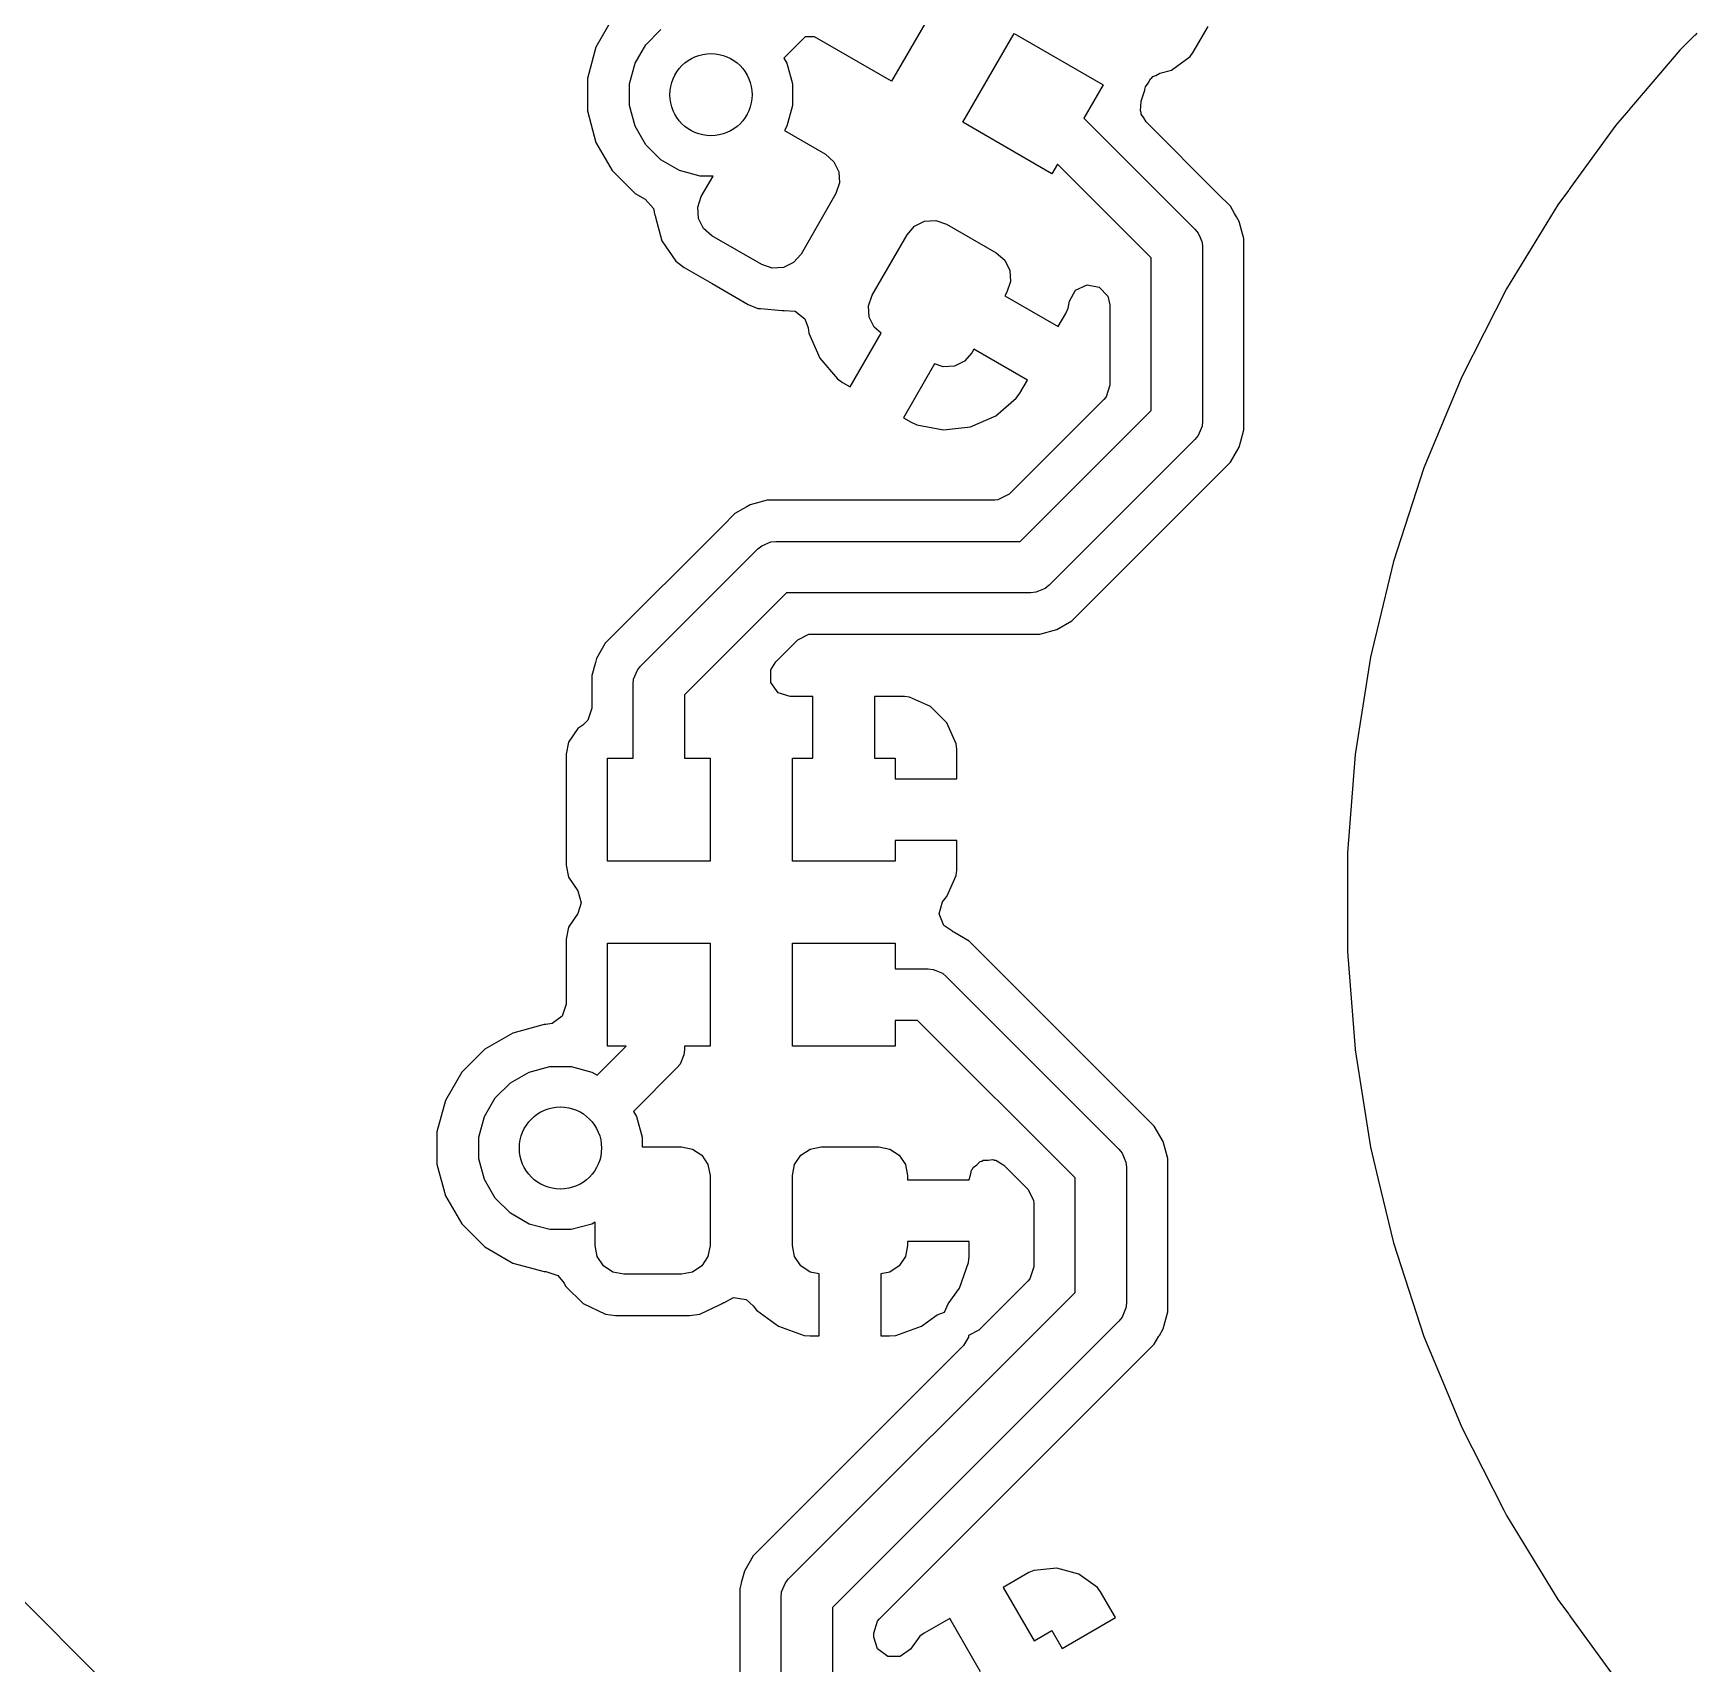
# Model space of a CAD drawing. Extents: x 0.79 to 7.64, y -5.35 to -0.98.
# Drawn here: x 3.7208 to 4.0393, y -2.9805 to -2.6682 of the extents above; entities that cross this region are included whole.
import ezdxf

# ---------------------------------------------------------------- set-up
doc = ezdxf.new("R2010")
doc.units = 0
doc.header["$MEASUREMENT"] = 0
doc.layers.add('BLACK', color=7, linetype='CONTINUOUS')

msp = doc.modelspace()

# ---------------------------------------------------------------- linework, layer by layer
at = {"layer": 'BLACK', "linetype": 'CONTINUOUS'}
for p, q in [((3.89498, -2.66036), (3.88514, -2.67741)), ((3.83163, -2.66548), (3.82851, -2.67087)), ((3.83805, -2.67041), (3.84096, -2.6675)), ((3.86861, -2.66889), (3.86452, -2.67297)), ((3.87038, -2.66889), (3.86861, -2.66889)), ((3.88514, -2.67741), (3.87038, -2.66889)), ((3.89878, -2.68528), (3.90862, -2.66824)), ((3.90862, -2.66824), (3.92567, -2.67808)), ((3.94289, -2.67187), (3.94574, -2.66694)), ((4.03892, -2.66866), (4.03609, -2.67149)), ((4.03901, -2.66857), (4.03892, -2.66866)), ((4.03892, -2.66866), (4.03892, -2.66866)), ((4.03933, -2.66822), (4.03901, -2.66857)), ((3.82851, -2.67087), (3.8269, -2.67688)), ((3.836, -2.67397), (3.83805, -2.67041)), ((3.93873, -2.67528), (3.9423, -2.67267)), ((3.9423, -2.67267), (3.94289, -2.67187)), ((3.9423, -2.67267), (3.9423, -2.67267)), ((3.94289, -2.67187), (3.94289, -2.67187)), ((4.03609, -2.67149), (4.02721, -2.68189)), ((4.03609, -2.67149), (4.03609, -2.67149)), ((3.83493, -2.67794), (3.836, -2.67397)), ((3.86452, -2.67297), (3.86509, -2.67397)), ((3.86509, -2.67397), (3.86616, -2.67794)), ((3.93575, -2.67632), (3.9365, -2.67588)), ((3.9365, -2.67588), (3.93873, -2.67528)), ((3.8269, -2.67688), (3.8269, -2.6831)), ((3.83493, -2.68205), (3.83493, -2.67794)), ((3.86616, -2.67794), (3.86616, -2.68205)), ((3.92567, -2.67808), (3.92198, -2.68447)), ((3.93364, -2.67897), (3.93379, -2.67848)), ((3.93365, -2.67913), (3.93364, -2.67897)), ((3.93379, -2.67848), (3.9343, -2.67776)), ((3.9343, -2.67776), (3.93469, -2.67696)), ((3.93469, -2.67696), (3.935, -2.67677)), ((3.935, -2.67677), (3.93518, -2.67651)), ((3.93518, -2.67651), (3.93575, -2.67632)), ((3.836, -2.68602), (3.83493, -2.68205)), ((3.86616, -2.68205), (3.86509, -2.68602)), ((3.93279, -2.68307), (3.93291, -2.6813)), ((3.93291, -2.6813), (3.93293, -2.68125)), ((3.93293, -2.68125), (3.93365, -2.67913)), ((4.02718, -2.68192), (4.0265, -2.6827)), ((4.02721, -2.68189), (4.02718, -2.68192)), ((4.02721, -2.68189), (4.02721, -2.68189)), ((3.8269, -2.6831), (3.82851, -2.68912)), ((3.91583, -2.69513), (3.89878, -2.68528)), ((3.92198, -2.68447), (3.94324, -2.70574)), ((3.93294, -2.68338), (3.93279, -2.68307)), ((3.93294, -2.68371), (3.93294, -2.68338)), ((3.93347, -2.68442), (3.93294, -2.68371)), ((3.93388, -2.68521), (3.93347, -2.68442)), ((3.94763, -2.69897), (3.93388, -2.68521)), ((4.02624, -2.68303), (4.02384, -2.68584)), ((4.02632, -2.68294), (4.02624, -2.68303)), ((4.0265, -2.6827), (4.02632, -2.68294)), ((3.83805, -2.68958), (3.836, -2.68602)), ((3.86509, -2.68602), (3.86461, -2.68686)), ((3.86461, -2.68686), (3.87246, -2.6914)), ((4.02384, -2.68584), (4.01517, -2.69776)), ((4.02384, -2.68584), (4.02384, -2.68584)), ((3.82851, -2.68912), (3.83163, -2.69451)), ((3.84096, -2.69249), (3.83805, -2.68958)), ((3.87246, -2.6914), (3.87408, -2.69282)), ((3.83163, -2.69451), (3.83603, -2.69891)), ((3.84452, -2.69454), (3.84096, -2.69249)), ((3.84849, -2.69561), (3.84452, -2.69454)), ((3.87408, -2.69282), (3.87503, -2.69475)), ((3.87503, -2.69475), (3.87517, -2.69689)), ((3.91688, -2.6933), (3.91583, -2.69513)), ((3.93484, -2.71126), (3.91688, -2.6933)), ((3.85094, -2.69561), (3.84849, -2.69561)), ((3.84869, -2.6995), (3.85094, -2.69561)), ((3.87517, -2.69689), (3.87448, -2.69893)), ((4.01487, -2.69817), (4.01481, -2.69826)), ((4.01515, -2.69779), (4.01487, -2.69817)), ((4.01517, -2.69776), (4.01515, -2.69779)), ((4.01517, -2.69776), (4.01517, -2.69776)), ((3.83603, -2.69891), (3.83795, -2.70002)), ((3.83795, -2.70002), (3.83956, -2.70181)), ((3.848, -2.70153), (3.84869, -2.6995)), ((3.87448, -2.69893), (3.86779, -2.71052)), ((3.95002, -2.70135), (3.94763, -2.69897)), ((3.94763, -2.69897), (3.94763, -2.69897)), ((3.95082, -2.70274), (3.95002, -2.70135)), ((3.95002, -2.70135), (3.95002, -2.70135)), ((3.95002, -2.70135), (3.95002, -2.70135)), ((4.01274, -2.70111), (4.00288, -2.7172)), ((4.01474, -2.69837), (4.01274, -2.70111)), ((4.01481, -2.69826), (4.01474, -2.69837)), ((4.01474, -2.69837), (4.01474, -2.69837)), ((3.83956, -2.70181), (3.83978, -2.70311)), ((3.83978, -2.70311), (3.83988, -2.7031)), ((3.83988, -2.7031), (3.83991, -2.70344)), ((3.83991, -2.70344), (3.83991, -2.70344)), ((3.83991, -2.70344), (3.83991, -2.70344)), ((3.83991, -2.70344), (3.84113, -2.70801)), ((3.84814, -2.70368), (3.848, -2.70153)), ((3.84909, -2.70561), (3.84814, -2.70368)), ((3.88954, -2.70519), (3.89147, -2.70423)), ((3.89147, -2.70423), (3.89361, -2.70409)), ((3.89361, -2.70409), (3.89565, -2.70478)), ((3.95118, -2.70336), (3.95082, -2.70274)), ((3.95082, -2.70274), (3.95082, -2.70274)), ((3.95171, -2.70428), (3.95118, -2.70336)), ((3.95233, -2.70662), (3.95171, -2.70428)), ((3.85071, -2.70703), (3.84909, -2.70561)), ((3.86026, -2.71254), (3.85071, -2.70703)), ((3.88143, -2.71839), (3.88812, -2.7068)), ((3.88812, -2.7068), (3.88954, -2.70519)), ((3.89565, -2.70478), (3.90519, -2.7103)), ((3.94324, -2.70574), (3.94386, -2.70649)), ((3.94386, -2.70649), (3.94386, -2.70649)), ((3.94386, -2.70649), (3.94421, -2.70735)), ((3.94421, -2.70735), (3.94448, -2.70801)), ((3.95258, -2.70753), (3.95233, -2.70662)), ((3.95258, -2.74083), (3.95258, -2.70753)), ((3.84113, -2.70801), (3.84113, -2.70801)), ((3.84113, -2.70801), (3.84113, -2.70801)), ((3.84113, -2.70801), (3.84252, -2.71)), ((3.84252, -2.71), (3.84384, -2.71188)), ((3.86779, -2.71052), (3.86637, -2.71214)), ((3.90519, -2.7103), (3.90681, -2.71171)), ((3.94448, -2.70801), (3.94459, -2.70826)), ((3.94459, -2.70826), (3.94469, -2.70922)), ((3.94469, -2.70922), (3.94469, -2.74252)), ((3.84384, -2.71188), (3.8454, -2.71308)), ((3.8454, -2.71308), (3.85078, -2.71618)), ((3.86229, -2.71323), (3.86026, -2.71254)), ((3.86444, -2.71309), (3.86229, -2.71323)), ((3.86637, -2.71214), (3.86444, -2.71309)), ((3.90681, -2.71171), (3.90776, -2.71364)), ((3.90776, -2.71364), (3.9079, -2.71579)), ((3.93484, -2.74048), (3.93484, -2.71126)), ((3.85078, -2.71618), (3.85767, -2.72016)), ((3.9079, -2.71579), (3.90721, -2.71783)), ((3.92038, -2.71743), (3.92256, -2.71641)), ((3.92256, -2.71641), (3.92492, -2.71685)), ((3.92492, -2.71685), (3.92658, -2.71861)), ((4.00288, -2.7172), (3.99431, -2.73402)), ((4.00288, -2.7172), (4.00288, -2.7172)), ((3.85767, -2.72016), (3.85767, -2.72016)), ((3.85767, -2.72016), (3.85949, -2.72091)), ((3.88073, -2.72043), (3.88143, -2.71839)), ((3.88087, -2.72258), (3.88073, -2.72043)), ((3.90721, -2.71783), (3.90682, -2.71851)), ((3.90682, -2.71851), (3.91705, -2.72441)), ((3.91897, -2.72086), (3.91922, -2.71955)), ((3.91922, -2.71955), (3.92038, -2.71743)), ((3.92658, -2.71861), (3.92695, -2.72027)), ((3.92695, -2.72027), (3.92695, -2.7356)), ((3.85949, -2.72091), (3.86005, -2.72096)), ((3.86005, -2.72096), (3.8642, -2.72133)), ((3.8642, -2.72133), (3.86428, -2.7213)), ((3.86428, -2.7213), (3.86438, -2.72131)), ((3.86438, -2.72131), (3.86454, -2.7213)), ((3.86454, -2.7213), (3.86454, -2.72132)), ((3.86454, -2.72132), (3.86668, -2.72143)), ((3.86668, -2.72143), (3.86855, -2.72295)), ((3.86855, -2.72295), (3.86916, -2.72463)), ((3.88183, -2.72451), (3.88087, -2.72258)), ((3.91705, -2.72441), (3.91848, -2.72192)), ((3.91848, -2.72192), (3.91897, -2.72086)), ((3.91897, -2.72086), (3.91897, -2.72086)), ((3.86916, -2.72463), (3.86928, -2.72568)), ((3.86928, -2.72568), (3.86928, -2.72568)), ((3.86928, -2.72568), (3.87137, -2.73047)), ((3.8772, -2.73596), (3.88314, -2.72566)), ((3.88314, -2.72566), (3.88183, -2.72451)), ((3.91705, -2.72441), (3.91705, -2.72441)), ((3.90052, -2.72942), (3.8991, -2.73104)), ((3.90091, -2.72874), (3.90052, -2.72942)), ((3.91114, -2.73464), (3.90091, -2.72874)), ((3.87137, -2.73047), (3.87137, -2.73047)), ((3.87137, -2.73047), (3.87477, -2.73443)), ((3.89337, -2.73156), (3.88743, -2.74186)), ((3.89503, -2.73213), (3.89337, -2.73156)), ((3.89717, -2.73199), (3.89503, -2.73213)), ((3.8991, -2.73104), (3.89717, -2.73199)), ((3.87477, -2.73443), (3.87477, -2.73443)), ((3.87477, -2.73443), (3.87573, -2.73511)), ((3.87573, -2.73511), (3.8772, -2.73596)), ((3.9097, -2.73713), (3.91114, -2.73464)), ((3.92695, -2.7356), (3.9262, -2.73789)), ((3.99431, -2.73402), (3.98709, -2.75145)), ((3.90507, -2.7415), (3.90902, -2.73809)), ((3.92581, -2.73835), (3.90764, -2.75652)), ((3.90902, -2.73809), (3.9097, -2.73713)), ((3.9097, -2.73713), (3.9097, -2.73713)), ((3.9262, -2.73789), (3.92581, -2.73835)), ((4.02385, -3.27345), (3.49227, -2.74186)), ((3.88743, -2.74186), (3.88889, -2.74271)), ((3.88743, -2.74186), (3.88743, -2.74186)), ((3.88889, -2.74271), (3.88889, -2.74271)), ((3.88889, -2.74271), (3.88996, -2.7432)), ((3.90028, -2.74358), (3.90507, -2.7415)), ((3.90977, -2.76555), (3.93484, -2.74048)), ((3.94469, -2.74252), (3.94459, -2.74348)), ((3.95258, -2.74421), (3.95258, -2.74083)), ((3.95258, -2.74083), (3.95258, -2.74083)), ((3.88996, -2.7432), (3.88996, -2.7432)), ((3.88996, -2.7432), (3.89509, -2.74417)), ((3.89509, -2.74417), (3.90028, -2.74358)), ((3.89509, -2.74417), (3.89509, -2.74417)), ((3.90028, -2.74358), (3.90028, -2.74358)), ((3.94324, -2.746), (3.91529, -2.77395)), ((3.94386, -2.74525), (3.94324, -2.746)), ((3.94459, -2.74348), (3.94386, -2.74525)), ((3.95201, -2.74634), (3.95258, -2.74421)), ((3.95002, -2.75039), (3.95171, -2.74747)), ((3.95171, -2.74747), (3.95201, -2.74634)), ((3.94763, -2.75277), (3.95002, -2.75039)), ((3.98709, -2.75145), (3.98126, -2.7694)), ((3.91968, -2.78073), (3.94763, -2.75277)), ((3.94763, -2.75277), (3.94763, -2.75277)), ((3.85805, -2.75853), (3.85726, -2.75898)), ((3.8613, -2.75766), (3.85805, -2.75853)), ((3.86468, -2.75766), (3.8613, -2.75766)), ((3.8613, -2.75766), (3.8613, -2.75766)), ((3.86492, -2.75766), (3.86468, -2.75766)), ((3.90489, -2.75766), (3.86492, -2.75766)), ((3.86492, -2.75766), (3.86492, -2.75766)), ((3.9055, -2.75761), (3.90489, -2.75766)), ((3.90764, -2.75652), (3.9055, -2.75761)), ((3.85512, -2.76022), (3.85274, -2.7626)), ((3.85566, -2.75991), (3.85512, -2.76022)), ((3.85658, -2.75937), (3.85566, -2.75991)), ((3.85726, -2.75898), (3.85658, -2.75937)), ((3.85274, -2.7626), (3.8303, -2.78504)), ((3.85274, -2.7626), (3.85274, -2.7626)), ((3.85274, -2.7626), (3.85274, -2.7626)), ((3.83707, -2.78943), (3.85951, -2.76699)), ((3.85951, -2.76699), (3.86026, -2.76638)), ((3.86026, -2.76638), (3.86203, -2.76565)), ((3.86203, -2.76565), (3.86299, -2.76555)), ((3.86203, -2.76565), (3.86203, -2.76565)), ((3.86299, -2.76555), (3.90977, -2.76555)), ((3.98126, -2.7694), (3.97814, -2.78241)), ((3.91455, -2.77456), (3.91329, -2.77508)), ((3.91529, -2.77395), (3.91455, -2.77456)), ((3.91455, -2.77456), (3.91455, -2.77456)), ((3.86503, -2.77539), (3.84547, -2.79495)), ((3.91181, -2.77539), (3.86503, -2.77539)), ((3.91277, -2.7753), (3.91181, -2.77539)), ((3.91329, -2.77508), (3.91277, -2.7753)), ((3.91277, -2.7753), (3.91277, -2.7753)), ((3.91676, -2.78241), (3.91968, -2.78073)), ((3.91968, -2.78073), (3.91968, -2.78073)), ((3.91968, -2.78073), (3.91968, -2.78073)), ((3.86716, -2.78443), (3.8693, -2.78334)), ((3.8693, -2.78334), (3.86991, -2.78329)), ((3.86991, -2.78329), (3.9135, -2.78329)), ((3.9135, -2.78329), (3.91676, -2.78241)), ((3.9135, -2.78329), (3.9135, -2.78329)), ((3.91676, -2.78241), (3.91676, -2.78241)), ((3.91676, -2.78241), (3.91676, -2.78241)), ((3.97814, -2.78241), (3.97751, -2.78504)), ((3.8303, -2.78504), (3.82861, -2.78797)), ((3.86297, -2.78862), (3.86716, -2.78443)), ((3.97751, -2.78504), (3.97685, -2.78775)), ((3.82841, -2.78871), (3.82774, -2.79123)), ((3.82861, -2.78797), (3.82841, -2.78871)), ((3.82841, -2.78871), (3.82841, -2.78871)), ((3.82861, -2.78797), (3.82861, -2.78797)), ((3.82861, -2.78797), (3.82861, -2.78797)), ((3.83572, -2.79195), (3.83646, -2.79018)), ((3.83646, -2.79018), (3.83707, -2.78943)), ((3.83646, -2.79018), (3.83646, -2.79018)), ((3.86201, -2.79017), (3.86297, -2.78862)), ((3.86201, -2.79258), (3.86201, -2.79017)), ((3.97685, -2.78775), (3.9739, -2.80639)), ((3.82774, -2.79123), (3.82774, -2.7975)), ((3.83563, -2.79291), (3.83572, -2.79195)), ((3.83563, -2.80709), (3.83563, -2.79291)), ((3.86343, -2.79453), (3.86201, -2.79258)), ((3.84547, -2.79495), (3.84547, -2.80709)), ((3.86572, -2.79528), (3.86343, -2.79453)), ((3.87008, -2.79528), (3.86572, -2.79528)), ((3.87008, -2.80709), (3.87008, -2.79528)), ((3.87008, -2.79528), (3.87008, -2.79528)), ((3.88759, -2.79528), (3.88189, -2.79528)), ((3.88189, -2.79528), (3.88189, -2.79528)), ((3.88189, -2.79528), (3.88189, -2.80709)), ((3.88858, -2.79539), (3.88759, -2.79528)), ((3.89262, -2.79717), (3.88858, -2.79539)), ((3.82699, -2.79979), (3.826, -2.80074)), ((3.82774, -2.7975), (3.82699, -2.79979)), ((3.89574, -2.8003), (3.89262, -2.79717)), ((3.82502, -2.8014), (3.82327, -2.80401)), ((3.826, -2.80074), (3.82502, -2.8014)), ((3.82502, -2.8014), (3.82502, -2.8014)), ((3.89752, -2.80434), (3.89574, -2.8003)), ((3.82327, -2.80401), (3.82281, -2.80631)), ((3.82281, -2.80631), (3.82281, -2.80631)), ((3.82281, -2.80631), (3.82281, -2.82755)), ((3.82327, -2.80401), (3.82327, -2.80401)), ((3.89764, -2.80532), (3.89752, -2.80434)), ((3.89764, -2.81102), (3.89764, -2.80532)), ((3.89764, -2.80532), (3.89764, -2.80532)), ((3.9739, -2.80639), (3.97242, -2.82521)), ((3.9739, -2.80639), (3.9739, -2.80639)), ((3.9739, -2.80639), (3.9739, -2.80639)), ((3.83071, -2.82677), (3.83071, -2.80709)), ((3.83071, -2.80709), (3.83563, -2.80709)), ((3.84547, -2.80709), (3.85039, -2.80709)), ((3.85039, -2.80709), (3.85039, -2.82677)), ((3.86614, -2.82677), (3.86614, -2.80709)), ((3.86614, -2.80709), (3.87008, -2.80709)), ((3.88189, -2.80709), (3.88583, -2.80709)), ((3.88583, -2.80709), (3.88583, -2.81102)), ((3.88583, -2.81102), (3.89764, -2.81102)), ((3.89764, -2.81102), (3.89764, -2.81102)), ((3.89764, -2.82283), (3.88583, -2.82283)), ((3.88583, -2.82283), (3.88583, -2.82677)), ((3.89764, -2.82521), (3.89764, -2.82283)), ((3.89764, -2.82283), (3.89764, -2.82283)), ((3.89764, -2.82854), (3.89764, -2.82521)), ((3.97242, -2.82521), (3.97242, -2.82522)), ((3.97242, -2.82522), (3.97242, -2.84408)), ((3.82281, -2.82755), (3.82281, -2.82755)), ((3.82281, -2.82755), (3.82327, -2.82985)), ((3.85039, -2.82677), (3.83071, -2.82677)), ((3.88583, -2.82677), (3.86614, -2.82677)), ((3.89752, -2.82952), (3.89764, -2.82854)), ((3.89764, -2.82854), (3.89764, -2.82854)), ((3.82327, -2.82985), (3.82327, -2.82985)), ((3.82327, -2.82985), (3.82503, -2.83248)), ((3.89574, -2.83356), (3.89752, -2.82952)), ((3.82503, -2.83248), (3.82568, -2.8348)), ((3.82568, -2.8348), (3.82503, -2.83681)), ((3.89425, -2.83688), (3.89487, -2.83455)), ((3.89487, -2.83455), (3.89539, -2.83392)), ((3.89539, -2.83392), (3.89574, -2.83356)), ((3.82503, -2.83681), (3.82327, -2.83944)), ((3.89511, -2.83912), (3.89425, -2.83688)), ((3.82327, -2.83944), (3.82281, -2.84174)), ((3.82327, -2.83944), (3.82327, -2.83944)), ((3.89686, -2.84026), (3.89511, -2.83912)), ((3.89684, -2.84032), (3.89686, -2.84026)), ((3.89707, -2.84042), (3.89684, -2.84032)), ((3.89999, -2.84211), (3.89707, -2.84042)), ((3.82281, -2.84174), (3.82281, -2.84174)), ((3.82281, -2.84174), (3.82281, -2.8542)), ((3.83071, -2.8622), (3.83071, -2.84252)), ((3.83071, -2.84252), (3.85039, -2.84252)), ((3.85039, -2.84252), (3.85039, -2.8622)), ((3.86614, -2.8622), (3.86614, -2.84252)), ((3.86614, -2.84252), (3.88583, -2.84252)), ((3.88583, -2.84252), (3.88583, -2.84744)), ((3.93307, -2.87518), (3.89999, -2.84211)), ((3.89999, -2.84211), (3.89999, -2.84211)), ((3.89999, -2.84211), (3.89999, -2.84211)), ((3.89999, -2.84211), (3.89999, -2.84211)), ((3.97242, -2.84408), (3.9739, -2.86282)), ((3.88583, -2.84744), (3.89213, -2.84744)), ((3.89213, -2.84744), (3.89309, -2.84754)), ((3.89309, -2.84754), (3.89309, -2.84754)), ((3.89309, -2.84754), (3.89361, -2.84775)), ((3.89361, -2.84775), (3.89486, -2.84827)), ((3.89486, -2.84827), (3.89486, -2.84827)), ((3.89486, -2.84827), (3.89561, -2.84888)), ((3.89561, -2.84888), (3.92868, -2.88195)), ((3.82281, -2.8542), (3.82207, -2.85649)), ((3.82207, -2.85649), (3.82012, -2.85791)), ((3.89009, -2.85728), (3.88583, -2.85728)), ((3.88583, -2.85728), (3.88583, -2.8622)), ((3.92028, -2.88747), (3.89009, -2.85728)), ((3.8126, -2.85971), (3.80721, -2.86282)), ((3.81861, -2.8581), (3.8126, -2.85971)), ((3.81892, -2.8581), (3.81861, -2.8581)), ((3.82012, -2.85791), (3.81892, -2.8581)), ((3.80721, -2.86282), (3.80281, -2.86722)), ((3.82874, -2.86776), (3.8343, -2.8622)), ((3.8343, -2.8622), (3.83071, -2.8622)), ((3.84538, -2.86387), (3.84464, -2.86565)), ((3.84547, -2.86291), (3.84538, -2.86387)), ((3.85039, -2.8622), (3.84547, -2.8622)), ((3.84547, -2.8622), (3.84547, -2.86291)), ((3.88583, -2.8622), (3.86614, -2.8622)), ((3.9739, -2.86282), (3.9739, -2.8629)), ((3.9739, -2.8629), (3.9739, -2.8629)), ((3.9739, -2.8629), (3.97685, -2.88154)), ((3.8157, -2.86719), (3.81967, -2.86612)), ((3.81967, -2.86612), (3.82378, -2.86612)), ((3.82378, -2.86612), (3.82775, -2.86719)), ((3.84403, -2.86639), (3.8357, -2.87472)), ((3.84464, -2.86565), (3.84403, -2.86639)), ((3.84464, -2.86565), (3.84464, -2.86565)), ((3.80281, -2.86722), (3.79969, -2.87261)), ((3.80923, -2.87215), (3.81214, -2.86924)), ((3.81214, -2.86924), (3.8157, -2.86719)), ((3.82775, -2.86719), (3.82874, -2.86776)), ((3.79969, -2.87261), (3.79808, -2.87863)), ((3.80717, -2.87571), (3.80923, -2.87215)), ((3.80611, -2.87968), (3.80717, -2.87571)), ((3.8357, -2.87472), (3.83627, -2.87571)), ((3.83627, -2.87571), (3.83734, -2.87968)), ((3.93439, -2.87651), (3.93307, -2.87518)), ((3.93307, -2.87518), (3.93307, -2.87518)), ((3.93545, -2.87756), (3.93439, -2.87651)), ((3.79808, -2.87863), (3.79808, -2.88485)), ((3.80611, -2.88379), (3.80611, -2.87968)), ((3.83734, -2.87968), (3.83734, -2.8815)), ((3.93714, -2.88049), (3.93545, -2.87756)), ((3.83734, -2.8815), (3.84488, -2.8815)), ((3.84488, -2.8815), (3.84699, -2.88192)), ((3.84699, -2.88192), (3.84878, -2.88311)), ((3.86776, -2.88311), (3.86954, -2.88192)), ((3.86954, -2.88192), (3.87165, -2.8815)), ((3.87165, -2.8815), (3.88268, -2.8815)), ((3.88268, -2.8815), (3.88479, -2.88192)), ((3.88479, -2.88192), (3.88657, -2.88311)), ((3.92868, -2.88195), (3.92929, -2.8827)), ((3.92929, -2.8827), (3.92929, -2.8827)), ((3.92929, -2.8827), (3.9297, -2.88369)), ((3.93801, -2.88375), (3.93714, -2.88049)), ((3.97685, -2.88154), (3.97685, -2.88154)), ((3.97685, -2.88154), (3.97835, -2.88777)), ((3.79808, -2.88485), (3.79969, -2.89086)), ((3.80717, -2.88776), (3.80611, -2.88379)), ((3.84878, -2.88311), (3.84997, -2.8849)), ((3.84997, -2.8849), (3.85039, -2.88701)), ((3.86614, -2.88701), (3.86656, -2.8849)), ((3.86656, -2.8849), (3.86776, -2.88311)), ((3.88657, -2.88311), (3.88777, -2.8849)), ((3.88777, -2.8849), (3.88819, -2.88701)), ((3.90028, -2.8869), (3.90042, -2.886)), ((3.90042, -2.886), (3.90065, -2.88578)), ((3.90065, -2.88578), (3.90074, -2.88548)), ((3.90074, -2.88548), (3.90148, -2.88494)), ((3.90148, -2.88494), (3.90213, -2.8843)), ((3.90213, -2.8843), (3.90244, -2.88425)), ((3.90244, -2.88425), (3.90269, -2.88406)), ((3.90269, -2.88406), (3.90361, -2.88406)), ((3.90361, -2.88406), (3.90451, -2.88392)), ((3.90451, -2.88392), (3.90479, -2.88406)), ((3.90479, -2.88406), (3.9051, -2.88406)), ((3.9051, -2.88406), (3.90665, -2.88501)), ((3.90665, -2.88501), (3.91124, -2.8896)), ((3.9297, -2.88369), (3.93002, -2.88447)), ((3.93002, -2.88447), (3.93002, -2.88447)), ((3.93002, -2.88447), (3.93012, -2.88543)), ((3.93012, -2.88543), (3.93012, -2.91142)), ((3.93801, -2.9131), (3.93801, -2.88375)), ((3.80923, -2.89133), (3.80717, -2.88776)), ((3.85039, -2.88701), (3.85039, -2.90039)), ((3.86614, -2.90039), (3.86614, -2.88701)), ((3.88819, -2.88701), (3.88819, -2.8878)), ((3.88819, -2.8878), (3.9, -2.8878)), ((3.9, -2.88777), (3.90028, -2.8869)), ((3.9, -2.8878), (3.9, -2.88777)), ((3.9, -2.8878), (3.9, -2.8878)), ((3.92028, -2.90938), (3.92028, -2.88747)), ((3.97835, -2.88777), (3.98126, -2.89989)), ((3.79969, -2.89086), (3.80281, -2.89625)), ((3.81214, -2.89423), (3.80923, -2.89133)), ((3.91124, -2.8896), (3.91233, -2.89175)), ((3.91233, -2.89175), (3.91238, -2.89236)), ((3.91238, -2.89236), (3.91238, -2.90449)), ((3.8157, -2.89629), (3.81214, -2.89423)), ((3.80281, -2.89625), (3.80721, -2.90066)), ((3.81967, -2.89735), (3.8157, -2.89629)), ((3.82378, -2.89735), (3.81967, -2.89735)), ((3.82775, -2.89629), (3.82378, -2.89735)), ((3.82835, -2.89594), (3.82775, -2.89629)), ((3.82835, -2.90039), (3.82835, -2.89594)), ((3.80721, -2.90066), (3.8126, -2.90377)), ((3.82877, -2.9025), (3.82835, -2.90039)), ((3.85039, -2.90039), (3.84997, -2.9025)), ((3.86656, -2.9025), (3.86614, -2.90039)), ((3.88819, -2.90039), (3.88777, -2.9025)), ((3.9, -2.89961), (3.88819, -2.89961)), ((3.88819, -2.89961), (3.88819, -2.90039)), ((3.9, -2.90248), (3.9, -2.89961)), ((3.9, -2.89961), (3.9, -2.89961)), ((3.98126, -2.89989), (3.98709, -2.91784)), ((3.8126, -2.90377), (3.81861, -2.90538)), ((3.82996, -2.90429), (3.82877, -2.9025)), ((3.83175, -2.90549), (3.82996, -2.90429)), ((3.84878, -2.90429), (3.84699, -2.90549)), ((3.84997, -2.9025), (3.84878, -2.90429)), ((3.86776, -2.90429), (3.86656, -2.9025)), ((3.86954, -2.90549), (3.86776, -2.90429)), ((3.88657, -2.90429), (3.88479, -2.90549)), ((3.88777, -2.9025), (3.88657, -2.90429)), ((3.89817, -2.90858), (3.89989, -2.90365)), ((3.89989, -2.90365), (3.9, -2.90248)), ((3.91238, -2.90449), (3.91164, -2.90679)), ((3.81861, -2.90538), (3.81891, -2.90538)), ((3.81891, -2.90538), (3.8212, -2.90612)), ((3.8212, -2.90612), (3.82244, -2.90763)), ((3.82244, -2.90763), (3.82271, -2.9082)), ((3.82271, -2.9082), (3.82605, -2.91154)), ((3.83386, -2.90591), (3.83175, -2.90549)), ((3.84488, -2.90591), (3.83386, -2.90591)), ((3.84699, -2.90549), (3.84488, -2.90591)), ((3.87126, -2.90583), (3.86954, -2.90549)), ((3.87126, -2.91772), (3.87126, -2.90583)), ((3.88479, -2.90549), (3.88307, -2.90583)), ((3.88307, -2.90583), (3.88307, -2.91772)), ((3.91124, -2.90725), (3.90185, -2.91664)), ((3.91164, -2.90679), (3.91124, -2.90725)), ((3.82605, -2.91154), (3.83034, -2.91354)), ((3.85208, -2.91183), (3.85269, -2.91154)), ((3.85269, -2.91154), (3.85275, -2.91149)), ((3.85275, -2.91149), (3.85283, -2.91144)), ((3.85283, -2.91144), (3.85297, -2.91135)), ((3.85297, -2.91135), (3.85298, -2.91137)), ((3.85298, -2.91137), (3.85489, -2.91039)), ((3.85489, -2.91039), (3.85727, -2.91077)), ((3.85727, -2.91077), (3.85864, -2.91193)), ((3.86542, -2.96424), (3.92028, -2.90938)), ((3.89528, -2.9132), (3.89596, -2.91157)), ((3.89596, -2.91157), (3.89817, -2.90858)), ((3.93012, -2.91142), (3.93002, -2.91238)), ((3.83034, -2.91354), (3.83229, -2.9138)), ((3.83229, -2.9138), (3.84645, -2.9138)), ((3.84645, -2.9138), (3.84841, -2.91354)), ((3.84841, -2.91354), (3.85208, -2.91183)), ((3.84841, -2.91354), (3.84841, -2.91354)), ((3.85864, -2.91193), (3.85927, -2.91278)), ((3.85927, -2.91278), (3.85927, -2.91278)), ((3.85927, -2.91278), (3.86347, -2.91588)), ((3.89086, -2.91588), (3.89385, -2.91368)), ((3.89385, -2.91368), (3.89528, -2.9132)), ((3.92929, -2.91415), (3.92868, -2.9149)), ((3.92982, -2.91287), (3.92929, -2.91415)), ((3.92929, -2.91415), (3.92929, -2.91415)), ((3.93002, -2.91238), (3.92982, -2.91287)), ((3.93002, -2.91238), (3.93002, -2.91238)), ((3.93714, -2.91636), (3.93801, -2.9131)), ((3.86347, -2.91588), (3.8684, -2.91761)), ((3.8684, -2.91761), (3.86957, -2.91772)), ((3.86957, -2.91772), (3.87126, -2.91772)), ((3.92868, -2.9149), (3.87382, -2.96975)), ((3.88307, -2.91772), (3.88307, -2.91772)), ((3.88307, -2.91772), (3.88476, -2.91772)), ((3.88476, -2.91772), (3.88593, -2.91761)), ((3.88593, -2.91761), (3.89086, -2.91588)), ((3.88593, -2.91761), (3.88593, -2.91761)), ((3.89988, -2.91799), (3.89892, -2.91957)), ((3.90185, -2.91664), (3.89988, -2.91764)), ((3.89988, -2.91764), (3.89988, -2.91799)), ((3.93545, -2.91929), (3.93633, -2.91776)), ((3.93633, -2.91776), (3.93642, -2.91761)), ((3.93633, -2.91776), (3.93633, -2.91776)), ((3.93642, -2.91761), (3.93714, -2.91636)), ((3.98709, -2.91784), (3.99133, -2.92806)), ((3.89892, -2.91957), (3.85864, -2.95985)), ((3.88883, -2.9659), (3.93545, -2.91929)), ((3.93545, -2.91929), (3.93545, -2.91929)), ((3.93545, -2.91929), (3.93545, -2.91929)), ((3.99133, -2.92806), (3.99431, -2.93528)), ((3.99431, -2.93528), (4.00238, -2.9511)), ((4.00238, -2.9511), (4.00288, -2.95209)), ((4.00288, -2.95209), (4.00288, -2.95209)), ((4.00288, -2.95209), (4.01274, -2.96818)), ((3.85864, -2.95985), (3.85696, -2.96277)), ((3.85864, -2.95985), (3.85864, -2.95985)), ((3.91675, -2.96218), (3.91236, -2.96266)), ((3.92102, -2.96333), (3.91675, -2.96218)), ((3.85625, -2.96539), (3.85611, -2.96593)), ((3.85635, -2.96502), (3.85625, -2.96539)), ((3.85696, -2.96277), (3.85635, -2.96502)), ((3.85696, -2.96277), (3.85696, -2.96277)), ((3.85696, -2.96277), (3.85696, -2.96277)), ((3.86407, -2.96676), (3.86481, -2.96498)), ((3.86481, -2.96498), (3.86542, -2.96424)), ((3.86481, -2.96498), (3.86481, -2.96498)), ((3.91145, -2.96305), (3.90651, -2.9659)), ((3.91236, -2.96266), (3.91145, -2.96305)), ((3.91236, -2.96266), (3.91236, -2.96266)), ((3.92458, -2.96593), (3.92102, -2.96333)), ((3.92102, -2.96333), (3.92102, -2.96333)), ((3.85611, -2.96593), (3.85608, -2.96603)), ((3.85608, -2.96603), (3.85608, -2.991)), ((3.86398, -2.96772), (3.86407, -2.96676)), ((3.86398, -2.99269), (3.86398, -2.96772)), ((3.88285, -2.97188), (3.88883, -2.9659)), ((3.90651, -2.9659), (3.91242, -2.97613)), ((3.92517, -2.96673), (3.92458, -2.96593)), ((3.92802, -2.97167), (3.92517, -2.96673)), ((4.01274, -2.96818), (4.01474, -2.97092)), ((3.87382, -2.96975), (3.87382, -2.99065)), ((3.88246, -2.97235), (3.88285, -2.97188)), ((3.89628, -2.97181), (3.89135, -2.97466)), ((3.90219, -2.98204), (3.89628, -2.97181)), ((3.91779, -2.97757), (3.92802, -2.97167)), ((3.92802, -2.97167), (3.92802, -2.97167)), ((4.01474, -2.97092), (4.01481, -2.97103)), ((4.01481, -2.97103), (4.01487, -2.97113)), ((4.01487, -2.97113), (4.01516, -2.9715)), ((4.01516, -2.9715), (4.01517, -2.97153)), ((4.01517, -2.97153), (4.01517, -2.97153)), ((4.01517, -2.97153), (4.02384, -2.98345)), ((3.88171, -2.97464), (3.88246, -2.97235)), ((3.88171, -2.9754), (3.88171, -2.97464)), ((3.89055, -2.97525), (3.88876, -2.9777)), ((3.89135, -2.97466), (3.89055, -2.97525)), ((3.91242, -2.97613), (3.91583, -2.97416)), ((3.91583, -2.97416), (3.91779, -2.97757)), ((3.88245, -2.97768), (3.88171, -2.9754)), ((3.88439, -2.97911), (3.88245, -2.97768)), ((3.88876, -2.9777), (3.8868, -2.97911)), ((3.8868, -2.97911), (3.88439, -2.97911))]:
    msp.add_line(p, q, dxfattribs=at)
at = {"layer": 'BLACK'}
for centre in [(3.85055, -2.67999), (3.82172, -2.88174)]:
    msp.add_circle(centre, 0.00787, dxfattribs=at)

doc.saveas('drawing.dxf')
